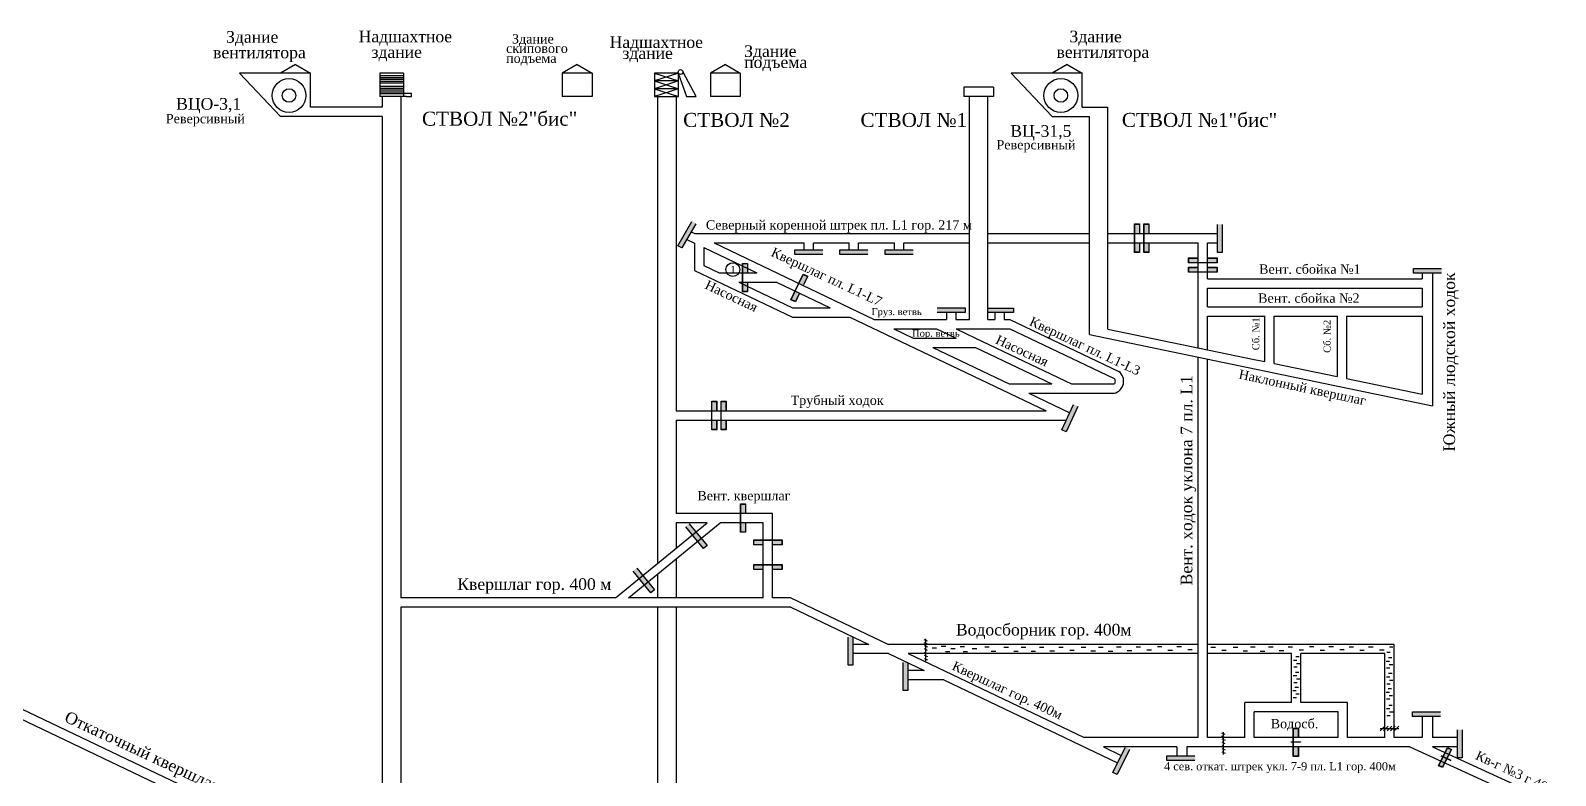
# Model space of a CAD drawing. Header units: millimetres. Extents: x -1215 to 290, y -473 to 324.
# Drawn here: x -703 to -49, y 5 to 324 of the extents above; entities that cross this region are included whole.
import ezdxf

# ---------------------------------------------------------------- set-up
doc = ezdxf.new("R2010")
doc.units = ezdxf.units.MM
doc.layers.add('Двери', color=7, linetype='Continuous')
doc.layers.add('Перемычки', color=7, linetype='Continuous')
doc.styles.get("Standard").update_dxf_attribs({"font": 'TIMES.TTF', "height": 10})

msp = doc.modelspace()

# ---------------------------------------------------------------- hatches: boundary and pattern name
h = msp.add_hatch(color=256)
h.paths.add_polyline_path([(-158.74, 19.08), (-161.66, 19.08), (-161.66, 18.91), (-158.74, 18.91)])
h.paths.add_polyline_path([(-161.76, 19.08), (-162.7, 19.08), (-162.7, 18.91), (-161.76, 18.91)])
h = msp.add_hatch(color=256)
h.paths.add_polyline_path([(-93.95, 15.79), (-95.63, 16.62), (-99.46, 8.84), (-97.77, 8.02)])
h.paths.add_polyline_path([(-94.12, 15.74), (-95.57, 16.45), (-99.29, 8.9), (-97.83, 8.18)], flags=16)
for points in [[(-98.41, 13.23), (-98.47, 13.09), (-96.36, 12.11), (-96.3, 12.24)], [(-94.23, 11.12), (-94.17, 11.25), (-96.21, 12.2), (-96.27, 12.07)]]:
    msp.add_hatch(color=256).paths.add_polyline_path(points)
at = {"layer": 'Двери'}
h = msp.add_hatch(color=256, dxfattribs=at)
h.paths.add_polyline_path([(-227.68, 237.09), (-227.68, 241.19), (-229.88, 241.19), (-229.88, 237.09), (-229.78, 237.09), (-229.78, 241.09), (-227.78, 241.09), (-227.78, 237.09)])
h.paths.add_polyline_path([(-229.78, 233.09), (-229.78, 237.09), (-229.88, 237.09), (-229.88, 233.09)])
h.paths.add_polyline_path([(-227.68, 228.99), (-227.68, 233.09), (-227.78, 233.09), (-227.78, 229.09), (-229.78, 229.09), (-229.78, 233.09), (-229.88, 233.09), (-229.88, 228.99)])
h = msp.add_hatch(color=3, dxfattribs=at)
h.paths.add_polyline_path([(-227.78, 241.09), (-229.78, 241.09), (-229.78, 237.09), (-227.78, 237.09)])
h.paths.add_polyline_path([(-229.78, 229.09), (-227.78, 229.09), (-227.78, 233.09), (-229.78, 233.09)])
h = msp.add_hatch(color=256, dxfattribs=at)
h.paths.add_polyline_path([(-223.68, 237.09), (-223.68, 241.19), (-225.88, 241.19), (-225.88, 237.09), (-225.78, 237.09), (-225.78, 241.09), (-223.78, 241.09), (-223.78, 237.09)])
h.paths.add_polyline_path([(-225.78, 233.09), (-225.78, 237.09), (-225.88, 237.09), (-225.88, 233.09)])
h.paths.add_polyline_path([(-223.68, 228.99), (-223.68, 233.09), (-223.78, 233.09), (-223.78, 229.09), (-225.78, 229.09), (-225.78, 233.09), (-225.88, 233.09), (-225.88, 228.99)])
h = msp.add_hatch(color=3, dxfattribs=at)
h.paths.add_polyline_path([(-223.78, 241.09), (-225.78, 241.09), (-225.78, 237.09), (-223.78, 237.09)])
h.paths.add_polyline_path([(-225.78, 229.09), (-223.78, 229.09), (-223.78, 233.09), (-225.78, 233.09)])
h = msp.add_hatch(color=256, dxfattribs=at)
h.paths.add_polyline_path([(-395.87, 220.18), (-395.87, 224.28), (-398.07, 224.28), (-398.07, 220.18), (-397.97, 220.18), (-397.97, 224.18), (-395.97, 224.18), (-395.97, 220.18)])
h.paths.add_polyline_path([(-397.97, 216.18), (-397.97, 220.18), (-398.07, 220.18), (-398.07, 216.18)])
h.paths.add_polyline_path([(-395.87, 212.08), (-395.87, 216.18), (-395.97, 216.18), (-395.97, 212.18), (-397.97, 212.18), (-397.97, 216.18), (-398.07, 216.18), (-398.07, 212.08)])
h = msp.add_hatch(color=3, dxfattribs=at)
h.paths.add_polyline_path([(-395.97, 224.18), (-397.97, 224.18), (-397.97, 220.18), (-395.97, 220.18)])
h.paths.add_polyline_path([(-397.97, 212.18), (-395.97, 212.18), (-395.97, 216.18), (-397.97, 216.18)])
h = msp.add_hatch(color=256, dxfattribs=at)
h.paths.add_polyline_path([(-202.56, 226.66), (-206.66, 226.66), (-206.66, 224.46), (-202.56, 224.46), (-202.56, 224.56), (-206.56, 224.56), (-206.56, 226.56), (-202.56, 226.56)])
h.paths.add_polyline_path([(-198.56, 224.56), (-202.56, 224.56), (-202.56, 224.46), (-198.56, 224.46)])
h.paths.add_polyline_path([(-194.46, 226.66), (-198.56, 226.66), (-198.56, 226.56), (-194.56, 226.56), (-194.56, 224.56), (-198.56, 224.56), (-198.56, 224.46), (-194.46, 224.46)])
h = msp.add_hatch(color=256, dxfattribs=at)
h.paths.add_polyline_path([(-202.56, 222.66), (-206.66, 222.66), (-206.66, 220.46), (-202.56, 220.46), (-202.56, 220.56), (-206.56, 220.56), (-206.56, 222.56), (-202.56, 222.56)])
h.paths.add_polyline_path([(-198.56, 220.56), (-202.56, 220.56), (-202.56, 220.46), (-198.56, 220.46)])
h.paths.add_polyline_path([(-194.46, 222.66), (-198.56, 222.66), (-198.56, 222.56), (-194.56, 222.56), (-194.56, 220.56), (-198.56, 220.56), (-198.56, 220.46), (-194.46, 220.46)])
h = msp.add_hatch(color=3, dxfattribs=at)
h.paths.add_polyline_path([(-206.56, 226.56), (-206.56, 224.56), (-202.56, 224.56), (-202.56, 226.56)])
h.paths.add_polyline_path([(-194.56, 224.56), (-194.56, 226.56), (-198.56, 226.56), (-198.56, 224.56)])
h = msp.add_hatch(color=3, dxfattribs=at)
h.paths.add_polyline_path([(-206.56, 222.56), (-206.56, 220.56), (-202.56, 220.56), (-202.56, 222.56)])
h.paths.add_polyline_path([(-194.56, 220.56), (-194.56, 222.56), (-198.56, 222.56), (-198.56, 220.56)])
h = msp.add_hatch(color=256, dxfattribs=at)
h.paths.add_polyline_path([(-371.84, 215.05), (-370.07, 218.75), (-372.06, 219.7), (-373.82, 216), (-373.73, 215.95), (-372.01, 219.57), (-370.21, 218.7), (-371.93, 215.09)])
h.paths.add_polyline_path([(-375.46, 212.34), (-373.73, 215.95), (-373.82, 216), (-375.55, 212.39)])
h.paths.add_polyline_path([(-375.33, 207.74), (-373.56, 211.44), (-373.65, 211.48), (-375.37, 207.87), (-377.18, 208.73), (-375.46, 212.34), (-375.55, 212.39), (-377.31, 208.69)])
h = msp.add_hatch(color=3, dxfattribs=at)
h.paths.add_polyline_path([(-370.21, 218.7), (-372.01, 219.57), (-373.73, 215.95), (-371.93, 215.09)])
h.paths.add_polyline_path([(-377.18, 208.73), (-375.37, 207.87), (-373.65, 211.48), (-375.46, 212.34)])
h = msp.add_hatch(color=256, dxfattribs=at)
h.paths.add_polyline_path([(-409.05, 161.08), (-409.05, 165.18), (-411.25, 165.18), (-411.25, 161.08), (-411.15, 161.08), (-411.15, 165.08), (-409.15, 165.08), (-409.15, 161.08)])
h.paths.add_polyline_path([(-411.15, 157.08), (-411.15, 161.08), (-411.25, 161.08), (-411.25, 157.08)])
h.paths.add_polyline_path([(-409.05, 152.98), (-409.05, 157.08), (-409.15, 157.08), (-409.15, 153.08), (-411.15, 153.08), (-411.15, 157.08), (-411.25, 157.08), (-411.25, 152.98)])
h = msp.add_hatch(color=256, dxfattribs=at)
h.paths.add_polyline_path([(-409.05, 161.03), (-409.05, 165.13), (-411.25, 165.13), (-411.25, 161.03), (-411.15, 161.03), (-411.15, 165.03), (-409.15, 165.03), (-409.15, 161.03)])
h.paths.add_polyline_path([(-411.15, 157.03), (-411.15, 161.03), (-411.25, 161.03), (-411.25, 157.03)])
h.paths.add_polyline_path([(-409.05, 152.93), (-409.05, 157.03), (-409.15, 157.03), (-409.15, 153.03), (-411.15, 153.03), (-411.15, 157.03), (-411.25, 157.03), (-411.25, 152.93)])
h = msp.add_hatch(color=3, dxfattribs=at)
h.paths.add_polyline_path([(-409.15, 165.08), (-411.15, 165.08), (-411.15, 161.08), (-409.15, 161.08)])
h.paths.add_polyline_path([(-411.15, 153.08), (-409.15, 153.08), (-409.15, 157.08), (-411.15, 157.08)])
h = msp.add_hatch(color=3, dxfattribs=at)
h.paths.add_polyline_path([(-409.15, 165.03), (-411.15, 165.03), (-411.15, 161.03), (-409.15, 161.03)])
h.paths.add_polyline_path([(-411.15, 153.03), (-409.15, 153.03), (-409.15, 157.03), (-411.15, 157.03)])
h = msp.add_hatch(color=256, dxfattribs=at)
h.paths.add_polyline_path([(-405.05, 161.08), (-405.05, 165.18), (-407.25, 165.18), (-407.25, 161.08), (-407.15, 161.08), (-407.15, 165.08), (-405.15, 165.08), (-405.15, 161.08)])
h.paths.add_polyline_path([(-407.15, 157.08), (-407.15, 161.08), (-407.25, 161.08), (-407.25, 157.08)])
h.paths.add_polyline_path([(-405.05, 152.98), (-405.05, 157.08), (-405.15, 157.08), (-405.15, 153.08), (-407.15, 153.08), (-407.15, 157.08), (-407.25, 157.08), (-407.25, 152.98)])
h = msp.add_hatch(color=256, dxfattribs=at)
h.paths.add_polyline_path([(-405.05, 161.03), (-405.05, 165.13), (-407.25, 165.13), (-407.25, 161.03), (-407.15, 161.03), (-407.15, 165.03), (-405.15, 165.03), (-405.15, 161.03)])
h.paths.add_polyline_path([(-407.15, 157.03), (-407.15, 161.03), (-407.25, 161.03), (-407.25, 157.03)])
h.paths.add_polyline_path([(-405.05, 152.93), (-405.05, 157.03), (-405.15, 157.03), (-405.15, 153.03), (-407.15, 153.03), (-407.15, 157.03), (-407.25, 157.03), (-407.25, 152.93)])
h = msp.add_hatch(color=3, dxfattribs=at)
h.paths.add_polyline_path([(-405.15, 165.08), (-407.15, 165.08), (-407.15, 161.08), (-405.15, 161.08)])
h.paths.add_polyline_path([(-407.15, 153.08), (-405.15, 153.08), (-405.15, 157.08), (-407.15, 157.08)])
h = msp.add_hatch(color=3, dxfattribs=at)
h.paths.add_polyline_path([(-405.15, 165.03), (-407.15, 165.03), (-407.15, 161.03), (-405.15, 161.03)])
h.paths.add_polyline_path([(-407.15, 153.03), (-405.15, 153.03), (-405.15, 157.03), (-407.15, 157.03)])
h = msp.add_hatch(color=256, dxfattribs=at)
h.paths.add_polyline_path([(-396.72, 117.06), (-396.72, 121.16), (-398.92, 121.16), (-398.92, 117.06), (-398.82, 117.06), (-398.82, 121.06), (-396.82, 121.06), (-396.82, 117.06)])
h.paths.add_polyline_path([(-398.82, 113.06), (-398.82, 117.06), (-398.92, 117.06), (-398.92, 113.06)])
h.paths.add_polyline_path([(-396.72, 108.96), (-396.72, 113.06), (-396.82, 113.06), (-396.82, 109.06), (-398.82, 109.06), (-398.82, 113.06), (-398.92, 113.06), (-398.92, 108.96)])
h = msp.add_hatch(color=3, dxfattribs=at)
h.paths.add_polyline_path([(-396.82, 121.06), (-398.82, 121.06), (-398.82, 117.06), (-396.82, 117.06)])
h.paths.add_polyline_path([(-398.82, 109.06), (-396.82, 109.06), (-396.82, 113.06), (-398.82, 113.06)])
h = msp.add_hatch(color=256, dxfattribs=at)
h.paths.add_polyline_path([(-385.13, 103.52), (-381.03, 103.52), (-381.03, 105.72), (-385.13, 105.72), (-385.13, 105.62), (-381.13, 105.62), (-381.13, 103.62), (-385.13, 103.62)])
h.paths.add_polyline_path([(-389.13, 105.62), (-385.13, 105.62), (-385.13, 105.72), (-389.13, 105.72)])
h.paths.add_polyline_path([(-393.23, 103.52), (-389.13, 103.52), (-389.13, 103.62), (-393.13, 103.62), (-393.13, 105.62), (-389.13, 105.62), (-389.13, 105.72), (-393.23, 105.72)])
h = msp.add_hatch(color=3, dxfattribs=at)
h.paths.add_polyline_path([(-381.13, 103.62), (-381.13, 105.62), (-385.13, 105.62), (-385.13, 103.62)])
h.paths.add_polyline_path([(-393.13, 105.62), (-393.13, 103.62), (-389.13, 103.62), (-389.13, 105.62)])
h = msp.add_hatch(color=256, dxfattribs=at)
h.paths.add_polyline_path([(-385.13, 92.92), (-381.03, 92.92), (-381.03, 95.12), (-385.13, 95.12), (-385.13, 95.02), (-381.13, 95.02), (-381.13, 93.02), (-385.13, 93.02)])
h.paths.add_polyline_path([(-389.13, 95.02), (-385.13, 95.02), (-385.13, 95.12), (-389.13, 95.12)])
h.paths.add_polyline_path([(-393.23, 92.92), (-389.13, 92.92), (-389.13, 93.02), (-393.13, 93.02), (-393.13, 95.02), (-389.13, 95.02), (-389.13, 95.12), (-393.23, 95.12)])
h = msp.add_hatch(color=3, dxfattribs=at)
h.paths.add_polyline_path([(-381.13, 93.02), (-381.13, 95.02), (-385.13, 95.02), (-385.13, 93.02)])
h.paths.add_polyline_path([(-393.13, 95.02), (-393.13, 93.02), (-389.13, 93.02), (-389.13, 95.02)])
h = msp.add_hatch(color=256, dxfattribs=at)
h.paths.add_polyline_path([(-159.56, 20.86), (-159.56, 24.96), (-161.76, 24.96), (-161.76, 20.86), (-161.66, 20.86), (-161.66, 24.86), (-159.66, 24.86), (-159.66, 20.86)])
h.paths.add_polyline_path([(-161.66, 16.86), (-161.66, 20.86), (-161.76, 20.86), (-161.76, 16.86)])
h.paths.add_polyline_path([(-159.56, 12.76), (-159.56, 16.86), (-159.66, 16.86), (-159.66, 12.86), (-161.66, 12.86), (-161.66, 16.86), (-161.76, 16.86), (-161.76, 12.76)])
h = msp.add_hatch(color=3, dxfattribs=at)
h.paths.add_polyline_path([(-159.66, 24.86), (-161.66, 24.86), (-161.66, 20.86), (-159.66, 20.86)])
h.paths.add_polyline_path([(-161.66, 12.86), (-159.66, 12.86), (-159.66, 16.86), (-161.66, 16.86)])
at = {"layer": 'Перемычки'}
h = msp.add_hatch(color=256, dxfattribs=at)
h.paths.add_polyline_path([(-424.01, 230.74), (-421.98, 234.3), (-422.06, 234.35), (-424.05, 230.88), (-425.79, 231.87), (-423.8, 235.35), (-423.88, 235.39), (-425.92, 231.84)])
h.paths.add_polyline_path([(-422.06, 234.35), (-421.98, 234.3), (-417.95, 241.33), (-419.86, 242.42), (-423.88, 235.39), (-423.8, 235.35), (-419.82, 242.29), (-418.08, 241.29)])
h = msp.add_hatch(color=3, dxfattribs=at)
h.paths.add_polyline_path([(-425.79, 231.87), (-424.05, 230.88), (-422.06, 234.35), (-423.8, 235.35)])
h.paths.add_polyline_path([(-420.07, 237.82), (-421.81, 238.82), (-423.8, 235.35), (-422.06, 234.35)])
h.paths.add_polyline_path([(-420.07, 237.82), (-418.08, 241.29), (-419.82, 242.29), (-421.81, 238.82)])
h = msp.add_hatch(color=256, dxfattribs=at)
h.paths.add_polyline_path([(-192.21, 228.87), (-192.21, 232.97), (-192.31, 232.97), (-192.31, 228.97), (-194.31, 228.97), (-194.31, 232.97), (-194.41, 232.97), (-194.41, 228.87)])
h.paths.add_polyline_path([(-192.31, 232.97), (-192.21, 232.97), (-192.21, 241.07), (-194.41, 241.07), (-194.41, 232.97), (-194.31, 232.97), (-194.31, 240.97), (-192.31, 240.97)])
h = msp.add_hatch(color=3, dxfattribs=at)
h.paths.add_polyline_path([(-194.31, 228.97), (-192.31, 228.97), (-192.31, 232.97), (-194.31, 232.97)])
h.paths.add_polyline_path([(-192.31, 236.97), (-194.31, 236.97), (-194.31, 232.97), (-192.31, 232.97)])
h.paths.add_polyline_path([(-192.31, 236.97), (-192.31, 240.97), (-194.31, 240.97), (-194.31, 236.97)])
h = msp.add_hatch(color=256, dxfattribs=at)
h.paths.add_polyline_path([(-375.74, 227.96), (-371.64, 227.96), (-371.64, 228.06), (-375.64, 228.06), (-375.64, 230.06), (-371.64, 230.06), (-371.64, 230.16), (-375.74, 230.16)])
h.paths.add_polyline_path([(-371.64, 228.06), (-371.64, 227.96), (-363.54, 227.96), (-363.54, 230.16), (-371.64, 230.16), (-371.64, 230.06), (-363.64, 230.06), (-363.64, 228.06)])
h = msp.add_hatch(color=3, dxfattribs=at)
h.paths.add_polyline_path([(-375.64, 230.06), (-375.64, 228.06), (-371.64, 228.06), (-371.64, 230.06)])
h.paths.add_polyline_path([(-367.64, 228.06), (-367.64, 230.06), (-371.64, 230.06), (-371.64, 228.06)])
h.paths.add_polyline_path([(-367.64, 228.06), (-363.64, 228.06), (-363.64, 230.06), (-367.64, 230.06)])
h = msp.add_hatch(color=256, dxfattribs=at)
h.paths.add_polyline_path([(-356.33, 227.96), (-352.23, 227.96), (-352.23, 228.06), (-356.23, 228.06), (-356.23, 230.06), (-352.23, 230.06), (-352.23, 230.16), (-356.33, 230.16)])
h.paths.add_polyline_path([(-352.23, 228.06), (-352.23, 227.96), (-344.13, 227.96), (-344.13, 230.16), (-352.23, 230.16), (-352.23, 230.06), (-344.23, 230.06), (-344.23, 228.06)])
h = msp.add_hatch(color=3, dxfattribs=at)
h.paths.add_polyline_path([(-356.23, 230.06), (-356.23, 228.06), (-352.23, 228.06), (-352.23, 230.06)])
h.paths.add_polyline_path([(-348.23, 228.06), (-348.23, 230.06), (-352.23, 230.06), (-352.23, 228.06)])
h.paths.add_polyline_path([(-348.23, 228.06), (-344.23, 228.06), (-344.23, 230.06), (-348.23, 230.06)])
h = msp.add_hatch(color=256, dxfattribs=at)
h.paths.add_polyline_path([(-336.92, 227.96), (-332.82, 227.96), (-332.82, 228.06), (-336.82, 228.06), (-336.82, 230.06), (-332.82, 230.06), (-332.82, 230.16), (-336.92, 230.16)])
h.paths.add_polyline_path([(-332.82, 228.06), (-332.82, 227.96), (-324.72, 227.96), (-324.72, 230.16), (-332.82, 230.16), (-332.82, 230.06), (-324.82, 230.06), (-324.82, 228.06)])
h = msp.add_hatch(color=3, dxfattribs=at)
h.paths.add_polyline_path([(-336.82, 230.06), (-336.82, 228.06), (-332.82, 228.06), (-332.82, 230.06)])
h.paths.add_polyline_path([(-328.82, 228.06), (-328.82, 230.06), (-332.82, 230.06), (-332.82, 228.06)])
h.paths.add_polyline_path([(-328.82, 228.06), (-324.82, 228.06), (-324.82, 230.06), (-328.82, 230.06)])
h = msp.add_hatch(color=256, dxfattribs=at)
h.paths.add_polyline_path([(-110.34, 219.98), (-106.24, 219.98), (-106.24, 220.08), (-110.24, 220.08), (-110.23, 222.08), (-106.23, 222.08), (-106.23, 222.18), (-110.33, 222.18)])
h.paths.add_polyline_path([(-106.24, 220.08), (-106.24, 219.98), (-98.14, 219.97), (-98.13, 222.17), (-106.23, 222.18), (-106.23, 222.08), (-98.23, 222.07), (-98.24, 220.07)])
h = msp.add_hatch(color=3, dxfattribs=at)
h.paths.add_polyline_path([(-110.23, 222.08), (-110.24, 220.08), (-106.24, 220.08), (-106.23, 222.08)])
h.paths.add_polyline_path([(-102.24, 220.07), (-102.23, 222.07), (-106.23, 222.08), (-106.24, 220.08)])
h.paths.add_polyline_path([(-102.24, 220.07), (-98.24, 220.07), (-98.23, 222.07), (-102.23, 222.07)])
h = msp.add_hatch(color=256, dxfattribs=at)
h.paths.add_polyline_path([(-302.39, 205.26), (-306.49, 205.26), (-306.49, 205.16), (-302.49, 205.16), (-302.49, 203.16), (-306.49, 203.16), (-306.49, 203.06), (-302.39, 203.06)])
h.paths.add_polyline_path([(-306.49, 205.16), (-306.49, 205.26), (-314.59, 205.26), (-314.59, 203.06), (-306.49, 203.06), (-306.49, 203.16), (-314.49, 203.16), (-314.49, 205.16)])
h = msp.add_hatch(color=3, dxfattribs=at)
h.paths.add_polyline_path([(-302.49, 203.16), (-302.49, 205.16), (-306.49, 205.16), (-306.49, 203.16)])
h.paths.add_polyline_path([(-310.49, 205.16), (-310.49, 203.16), (-306.49, 203.16), (-306.49, 205.16)])
h.paths.add_polyline_path([(-310.49, 205.16), (-314.49, 205.16), (-314.49, 203.16), (-310.49, 203.16)])
h = msp.add_hatch(color=256, dxfattribs=at)
h.paths.add_polyline_path([(-281.65, 205.15), (-285.31, 205.15), (-285.31, 205.06), (-281.74, 205.06), (-281.74, 203.28), (-285.31, 203.28), (-285.31, 203.19), (-281.65, 203.19)])
h.paths.add_polyline_path([(-285.31, 205.06), (-285.31, 205.15), (-292.52, 205.15), (-292.52, 203.19), (-285.31, 203.19), (-285.31, 203.28), (-292.43, 203.28), (-292.43, 205.06)])
h = msp.add_hatch(color=3, dxfattribs=at)
h.paths.add_polyline_path([(-281.76, 203.28), (-281.76, 205.06), (-285.32, 205.06), (-285.32, 203.28)])
h.paths.add_polyline_path([(-288.88, 205.06), (-288.88, 203.28), (-285.32, 203.28), (-285.32, 205.06)])
h.paths.add_polyline_path([(-288.88, 205.06), (-292.45, 205.06), (-292.45, 203.28), (-288.88, 203.28)])
h = msp.add_hatch(color=256, dxfattribs=at)
h.paths.add_polyline_path([(-259.14, 151.88), (-257.44, 155.61), (-257.53, 155.65), (-259.19, 152.01), (-261.01, 152.84), (-259.35, 156.48), (-259.44, 156.52), (-261.14, 152.79)])
h.paths.add_polyline_path([(-257.53, 155.65), (-257.44, 155.61), (-254.07, 162.98), (-256.08, 163.89), (-259.44, 156.52), (-259.35, 156.48), (-256.03, 163.76), (-254.21, 162.93)])
h = msp.add_hatch(color=3, dxfattribs=at)
h.paths.add_polyline_path([(-261.01, 152.84), (-259.19, 152.01), (-257.53, 155.65), (-259.35, 156.48)])
h.paths.add_polyline_path([(-255.87, 159.29), (-257.69, 160.12), (-259.35, 156.48), (-257.53, 155.65)])
h.paths.add_polyline_path([(-255.87, 159.29), (-254.21, 162.93), (-256.03, 163.76), (-257.69, 160.12)])
h = msp.add_hatch(color=256, dxfattribs=at)
h.paths.add_polyline_path([(-413.12, 103.26), (-415.72, 106.43), (-415.8, 106.36), (-413.27, 103.27), (-414.81, 102), (-417.35, 105.1), (-417.42, 105.03), (-414.83, 101.86)])
h.paths.add_polyline_path([(-415.8, 106.36), (-415.72, 106.43), (-420.86, 112.69), (-422.56, 111.3), (-417.42, 105.03), (-417.35, 105.1), (-422.42, 111.29), (-420.87, 112.55)])
h = msp.add_hatch(color=3, dxfattribs=at)
h.paths.add_polyline_path([(-414.81, 102), (-413.27, 103.27), (-415.8, 106.36), (-417.35, 105.1)])
h.paths.add_polyline_path([(-418.34, 109.46), (-419.88, 108.19), (-417.35, 105.1), (-415.8, 106.36)])
h.paths.add_polyline_path([(-418.34, 109.46), (-420.87, 112.55), (-422.42, 111.29), (-419.88, 108.19)])
h = msp.add_hatch(color=256, dxfattribs=at)
h.paths.add_polyline_path([(-435.7, 84.26), (-438.29, 87.43), (-438.37, 87.37), (-435.84, 84.28), (-437.38, 83.01), (-439.92, 86.1), (-440, 86.04), (-437.4, 82.87)])
h.paths.add_polyline_path([(-438.37, 87.37), (-438.29, 87.43), (-443.43, 93.7), (-445.13, 92.31), (-440, 86.04), (-439.92, 86.1), (-444.99, 92.29), (-443.44, 93.56)])
h = msp.add_hatch(color=3, dxfattribs=at)
h.paths.add_polyline_path([(-437.38, 83.01), (-435.84, 84.28), (-438.37, 87.37), (-439.92, 86.1)])
h.paths.add_polyline_path([(-440.91, 90.46), (-442.45, 89.2), (-439.92, 86.1), (-438.37, 87.37)])
h.paths.add_polyline_path([(-440.91, 90.46), (-443.44, 93.56), (-444.99, 92.29), (-442.45, 89.2)])
h = msp.add_hatch(color=256, dxfattribs=at)
h.paths.add_polyline_path([(-350.64, 51.91), (-350.64, 56.01), (-350.74, 56.01), (-350.74, 52.01), (-352.74, 52.01), (-352.74, 56.01), (-352.84, 56.01), (-352.84, 51.91)])
h.paths.add_polyline_path([(-350.74, 56.01), (-350.64, 56.01), (-350.64, 64.11), (-352.84, 64.11), (-352.84, 56.01), (-352.74, 56.01), (-352.74, 64.01), (-350.74, 64.01)])
h = msp.add_hatch(color=3, dxfattribs=at)
h.paths.add_polyline_path([(-352.74, 52.01), (-350.74, 52.01), (-350.74, 56.01), (-352.74, 56.01)])
h.paths.add_polyline_path([(-350.74, 60.01), (-352.74, 60.01), (-352.74, 56.01), (-350.74, 56.01)])
h.paths.add_polyline_path([(-350.74, 60.01), (-350.74, 64.01), (-352.74, 64.01), (-352.74, 60.01)])
h = msp.add_hatch(color=256, dxfattribs=at)
h.paths.add_polyline_path([(-326.96, 41.03), (-326.96, 45.13), (-327.06, 45.13), (-327.06, 41.13), (-329.06, 41.13), (-329.06, 45.13), (-329.16, 45.13), (-329.16, 41.03)])
h.paths.add_polyline_path([(-327.06, 45.13), (-326.96, 45.13), (-326.96, 53.23), (-329.16, 53.23), (-329.16, 45.13), (-329.06, 45.13), (-329.06, 53.13), (-327.06, 53.13)])
h = msp.add_hatch(color=3, dxfattribs=at)
h.paths.add_polyline_path([(-329.06, 41.13), (-327.06, 41.13), (-327.06, 45.13), (-329.06, 45.13)])
h.paths.add_polyline_path([(-327.06, 49.13), (-329.06, 49.13), (-329.06, 45.13), (-327.06, 45.13)])
h.paths.add_polyline_path([(-327.06, 49.13), (-327.06, 53.13), (-329.06, 53.13), (-329.06, 49.13)])
h = msp.add_hatch(color=256, dxfattribs=at)
h.paths.add_polyline_path([(-110.77, 29.78), (-106.67, 29.78), (-106.67, 29.88), (-110.67, 29.88), (-110.67, 31.88), (-106.67, 31.88), (-106.67, 31.98), (-110.77, 31.98)])
h.paths.add_polyline_path([(-106.67, 29.88), (-106.67, 29.78), (-98.57, 29.77), (-98.57, 31.97), (-106.67, 31.98), (-106.67, 31.88), (-98.67, 31.87), (-98.67, 29.87)])
h = msp.add_hatch(color=3, dxfattribs=at)
h.paths.add_polyline_path([(-110.67, 31.88), (-110.67, 29.88), (-106.67, 29.88), (-106.67, 31.88)])
h.paths.add_polyline_path([(-102.67, 29.87), (-102.67, 31.87), (-106.67, 31.88), (-106.67, 29.88)])
h.paths.add_polyline_path([(-102.67, 29.87), (-98.67, 29.87), (-98.67, 31.87), (-102.67, 31.87)])
h = msp.add_hatch(color=256, dxfattribs=at)
h.paths.add_polyline_path([(-89.26, 12.14), (-89.26, 16.24), (-89.36, 16.24), (-89.36, 12.24), (-91.36, 12.24), (-91.36, 16.24), (-91.46, 16.24), (-91.46, 12.14)])
h.paths.add_polyline_path([(-89.36, 16.24), (-89.26, 16.24), (-89.26, 24.34), (-91.46, 24.34), (-91.46, 16.24), (-91.36, 16.24), (-91.36, 24.24), (-89.36, 24.24)])
h = msp.add_hatch(color=3, dxfattribs=at)
h.paths.add_polyline_path([(-91.36, 12.24), (-89.36, 12.24), (-89.36, 16.24), (-91.36, 16.24)])
h.paths.add_polyline_path([(-89.36, 20.24), (-91.36, 20.24), (-91.36, 16.24), (-89.36, 16.24)])
h.paths.add_polyline_path([(-89.36, 20.24), (-89.36, 24.24), (-91.36, 24.24), (-91.36, 20.24)])
h = msp.add_hatch(color=256, dxfattribs=at)
h.paths.add_polyline_path([(-237.33, 4.91), (-235.53, 8.59), (-235.62, 8.63), (-237.38, 5.04), (-239.17, 5.92), (-237.41, 9.51), (-237.5, 9.56), (-239.31, 5.87)])
h.paths.add_polyline_path([(-235.62, 8.63), (-235.53, 8.59), (-231.96, 15.86), (-233.94, 16.83), (-237.5, 9.56), (-237.41, 9.51), (-233.89, 16.69), (-232.09, 15.81)])
h = msp.add_hatch(color=3, dxfattribs=at)
h.paths.add_polyline_path([(-239.17, 5.92), (-237.38, 5.04), (-235.62, 8.63), (-237.41, 9.51)])
h.paths.add_polyline_path([(-233.86, 12.22), (-235.65, 13.1), (-237.41, 9.51), (-235.62, 8.63)])
h.paths.add_polyline_path([(-233.86, 12.22), (-232.09, 15.81), (-233.89, 16.69), (-235.65, 13.1)])
h = msp.add_hatch(color=256, dxfattribs=at)
h.paths.add_polyline_path([(-216.06, 10.95), (-211.96, 10.94), (-211.96, 11.04), (-215.96, 11.05), (-215.96, 13.05), (-211.96, 13.04), (-211.96, 13.14), (-216.06, 13.15)])
h.paths.add_polyline_path([(-211.96, 11.04), (-211.96, 10.94), (-203.86, 10.93), (-203.86, 13.13), (-211.96, 13.14), (-211.96, 13.04), (-203.96, 13.03), (-203.96, 11.03)])
msp.add_hatch(color=3, dxfattribs=at).paths.add_polyline_path([(-99.29, 8.9), (-97.83, 8.18), (-94.12, 15.74), (-95.57, 16.45)])
h = msp.add_hatch(color=3, dxfattribs=at)
h.paths.add_polyline_path([(-215.96, 13.05), (-215.96, 11.05), (-211.96, 11.04), (-211.96, 13.04)])
h.paths.add_polyline_path([(-207.96, 11.04), (-207.96, 13.04), (-211.96, 13.04), (-211.96, 11.04)])
h.paths.add_polyline_path([(-207.96, 11.04), (-203.96, 11.03), (-203.96, 13.03), (-207.96, 13.04)])

# ---------------------------------------------------------------- linework, layer by layer
for p, q in [((-589.77, 309.59), (-596.27, 305.82)), ((-589.77, 309.59), (-583.42, 305.82)), ((-468.91, 309.59), (-475.41, 305.82)), ((-468.91, 309.59), (-462.56, 305.82)), ((-405.33, 309.59), (-411.83, 305.82)), ((-405.33, 309.59), (-398.98, 305.82)), ((-258.72, 309.59), (-265.22, 305.82)), ((-258.72, 309.59), (-252.37, 305.82)), ((-583.42, 305.82), (-613.81, 305.82)), ((-613.81, 305.82), (-596.27, 287.32)), ((-583.42, 305.82), (-596.27, 305.82)), ((-583.42, 291.32), (-583.42, 305.82)), ((-543.46, 304.67), (-553.71, 304.67)), ((-543.46, 303.84), (-553.71, 303.84)), ((-543.46, 303.1), (-553.71, 303.1)), ((-543.46, 302.26), (-553.71, 302.26)), ((-543.46, 301.52), (-553.71, 301.52)), ((-543.41, 305.82), (-553.67, 305.82)), ((-553.67, 305.82), (-553.67, 295.82)), ((-543.41, 305.82), (-543.41, 295.82)), ((-462.56, 305.82), (-475.41, 305.82)), ((-475.41, 305.82), (-475.41, 295.82)), ((-462.56, 305.82), (-462.56, 295.82)), ((-425.6, 305.82), (-435.86, 305.82)), ((-435.86, 305.82), (-435.86, 295.82)), ((-435.77, 305.84), (-425.52, 302.52)), ((-425.52, 305.84), (-435.77, 302.52)), ((-425.52, 302.52), (-435.77, 302.52)), ((-425.52, 302.52), (-435.77, 299.18)), ((-435.77, 302.52), (-425.52, 299.18)), ((-425.6, 305.82), (-425.6, 295.82)), ((-425.6, 305.82), (-422.04, 295.81)), ((-417.87, 295.81), (-423.56, 306.31)), ((-411.83, 305.82), (-411.83, 295.82)), ((-398.98, 305.82), (-411.83, 305.82)), ((-398.98, 305.82), (-398.98, 295.82)), ((-252.37, 305.82), (-282.76, 305.82)), ((-282.76, 305.82), (-265.22, 287.32)), ((-252.37, 305.82), (-265.22, 305.82)), ((-252.37, 291.32), (-252.37, 305.82)), ((-543.46, 300.14), (-553.71, 300.14)), ((-543.46, 299.31), (-553.71, 299.31)), ((-543.46, 298.57), (-553.71, 298.57)), ((-543.46, 297.73), (-553.71, 297.73)), ((-543.46, 296.99), (-553.71, 296.99)), ((-542.21, 295.82), (-553.67, 295.82)), ((-553.67, 295.82), (-553.67, 295.82)), ((-552.56, 295.82), (-552.56, 291.32)), ((-544.56, 295.82), (-544.56, 80.89)), ((-540.05, 297.08), (-543.41, 297.08)), ((-542.21, 295.82), (-540.05, 295.82)), ((-540.05, 295.82), (-540.05, 297.08)), ((-462.56, 295.82), (-475.41, 295.82)), ((-475.41, 295.82), (-475.41, 295.82)), ((-435.86, 295.82), (-435.86, 295.82)), ((-435.86, 295.82), (-425.6, 295.82)), ((-425.52, 299.18), (-435.77, 299.18)), ((-435.77, 299.18), (-425.52, 295.84)), ((-425.52, 299.18), (-435.77, 295.84)), ((-434.56, 295.82), (-434.56, 95.59)), ((-426.56, 295.82), (-426.56, 161.03)), ((-422.04, 295.81), (-417.87, 295.81)), ((-398.98, 295.82), (-411.83, 295.82)), ((-411.83, 295.82), (-411.83, 295.82)), ((-290.33, 299.82), (-303.08, 299.82)), ((-303.08, 299.82), (-303.08, 295.82)), ((-290.5, 295.82), (-303.08, 295.82)), ((-290.33, 295.82), (-303.08, 295.82)), ((-300.74, 200.18), (-300.74, 295.82)), ((-292.74, 200.18), (-292.74, 295.82)), ((-290.33, 299.82), (-290.33, 295.82)), ((-552.56, 291.32), (-583.42, 291.32)), ((-556.56, 291.32), (-583.42, 291.32)), ((-252.37, 291.32), (-241.26, 291.32)), ((-241.26, 196.07), (-241.26, 291.32)), ((-552.56, 287.32), (-596.27, 287.32)), ((-552.56, 287.32), (-596.27, 287.32)), ((-552.56, 287.32), (-552.56, -9.34)), ((-265.22, 287.32), (-249.26, 287.32)), ((-249.26, 193.73), (-249.26, 287.32)), ((-420.06, 237.84), (-418.51, 237.09)), ((-418.51, 237.09), (-300.74, 237.09)), ((-292.74, 237.09), (-249.26, 237.09)), ((-241.26, 237.09), (-194.31, 237.09)), ((-421.94, 234.56), (-418.63, 232.97)), ((-418.63, 232.97), (-418.63, 221.23)), ((-414.63, 231.06), (-414.63, 223.32)), ((-414.63, 231.06), (-391.88, 220.18)), ((-410.17, 233.09), (-371.64, 233.09)), ((-410.17, 233.09), (-341.55, 200.18)), ((-371.64, 230.06), (-371.64, 233.09)), ((-367.64, 230.06), (-367.64, 233.09)), ((-367.64, 233.09), (-352.23, 233.09)), ((-352.23, 230.06), (-352.23, 233.09)), ((-348.23, 230.06), (-348.23, 233.09)), ((-348.23, 233.09), (-332.82, 233.09)), ((-332.82, 230.06), (-332.82, 233.09)), ((-328.82, 230.06), (-328.82, 233.09)), ((-328.82, 233.09), (-300.74, 233.09)), ((-292.74, 233.09), (-249.26, 233.09)), ((-241.26, 233.09), (-202.56, 233.09)), ((-202.56, 188.08), (-202.56, 233.09)), ((-198.56, 217.71), (-198.56, 233.09)), ((-198.56, 233.09), (-194.31, 233.09)), ((-414.63, 223.32), (-408.03, 220.18)), ((-418.63, 221.23), (-376.58, 201.18)), ((-408.03, 220.18), (-391.88, 220.18)), ((-399.65, 216.18), (-383.49, 216.18)), ((-399.65, 216.18), (-376.58, 205.18)), ((-383.49, 216.18), (-360.43, 205.18)), ((-198.56, 217.71), (-138.56, 217.71)), ((-138.56, 217.71), (-106.5, 217.71)), ((-106.5, 220.08), (-106.5, 217.71)), ((-102.13, 219.98), (-102.13, 163.17)), ((-198.56, 213.71), (-106.5, 213.71)), ((-198.56, 205.71), (-198.56, 213.71)), ((-106.5, 213.71), (-106.5, 205.71)), ((-376.58, 205.18), (-360.43, 205.18)), ((-310.49, 203.16), (-310.49, 200.18)), ((-306.49, 203.16), (-306.49, 200.18)), ((-289.83, 203.16), (-289.83, 200.18)), ((-285.83, 203.16), (-285.83, 200.18)), ((-198.56, 205.71), (-198.56, 208.18)), ((-198.56, 205.71), (-106.5, 205.71)), ((-106.5, 208.18), (-106.5, 205.71)), ((-376.58, 201.18), (-352.04, 201.18)), ((-352.04, 201.18), (-267.85, 161.03)), ((-341.55, 200.18), (-310.49, 200.18)), ((-306.49, 200.18), (-300.74, 200.18)), ((-292.74, 200.18), (-289.83, 200.18)), ((-285.83, 200.18), (-283.32, 200.18)), ((-283.32, 200.18), (-236.64, 177.92)), ((-198.56, 201.71), (-174, 201.71)), ((-198.56, 187.25), (-198.56, 201.71)), ((-174, 182.18), (-174, 201.72)), ((-170, 181.36), (-170, 201.71)), ((-170, 201.71), (-158.56, 201.71)), ((-158.56, 201.71), (-143.01, 201.71)), ((-143.01, 201.71), (-143.01, 175.78)), ((-139.01, 201.71), (-139.01, 174.95)), ((-139.01, 201.71), (-106.5, 201.71)), ((-106.5, 201.71), (-106.5, 168.24)), ((-333.17, 196.18), (-314.8, 196.18)), ((-333.17, 196.18), (-324.78, 192.18)), ((-324.78, 192.18), (-306.41, 192.18)), ((-314.8, 196.18), (-306.41, 192.18)), ((-306.41, 196.18), (-298.03, 192.18)), ((-306.41, 196.18), (-283.32, 196.18)), ((-298.03, 192.18), (-256.89, 172.56)), ((-283.32, 196.18), (-274.93, 192.18)), ((-274.93, 192.18), (-238.6, 174.85)), ((-249.26, 193.73), (-102.13, 163.17)), ((-241.26, 196.07), (-178.56, 183.12)), ((-202.56, 194.8), (-202.56, 196.18)), ((-198.56, 193.97), (-198.56, 196.18)), ((-316.39, 188.18), (-298.03, 188.18)), ((-316.39, 188.18), (-283.65, 172.56)), ((-298.03, 188.18), (-265.28, 172.56)), ((-202.56, 20.89), (-202.56, 184.03)), ((-198.56, 20.89), (-198.56, 183.2)), ((-178.56, 183.12), (-174, 182.18)), ((-170, 181.36), (-143.01, 175.78)), ((-283.65, 172.56), (-265.28, 172.56)), ((-256.89, 172.56), (-238.6, 172.56)), ((-139.01, 174.95), (-106.5, 168.24)), ((-275.26, 168.56), (-238.56, 168.56)), ((-275.26, 168.56), (-257.67, 160.17)), ((-426.56, 161.03), (-267.85, 161.03)), ((-426.56, 157.03), (-259.46, 157.03)), ((-426.56, 157.03), (-426.56, 117.06)), ((-426.56, 157.03), (-426.56, 155.18)), ((-259.46, 157.03), (-259.16, 156.89)), ((-452.5, 80.89), (-413.24, 113.06)), ((-446.96, 80.89), (-407.69, 113.06)), ((-385.13, 117.06), (-426.56, 117.06)), ((-426.56, 113.06), (-426.56, 102.14)), ((-413.24, 113.06), (-426.56, 113.06)), ((-389.13, 113.06), (-407.69, 113.06)), ((-389.13, 80.89), (-389.13, 113.06)), ((-385.13, 80.89), (-385.13, 117.06)), ((-426.56, 97.6), (-426.56, 80.89)), ((-426.56, 97.6), (-426.56, 94.96)), ((-434.56, 91.04), (-434.56, 80.89)), ((-434.56, 91.04), (-434.56, 90.62)), ((-452.5, 80.89), (-544.56, 80.89)), ((-389.13, 80.89), (-446.96, 80.89)), ((-377.34, 80.89), (-385.13, 80.89)), ((-377.34, 80.89), (-335.41, 60.89)), ((-377.34, 76.89), (-544.56, 76.89)), ((-544.56, 76.89), (-544.56, -7.94)), ((-434.56, 76.89), (-434.56, -140.72)), ((-426.56, 76.89), (-426.56, -132.09)), ((-377.34, 76.89), (-343.79, 60.89)), ((-343.79, 60.89), (-350.67, 60.89)), ((-202.56, 60.89), (-335.41, 60.89)), ((-320.26, 62.96), (-318.86, 62.35)), ((-320.19, 61.69), (-318.79, 61.08)), ((-320.16, 59.07), (-318.77, 58.46)), ((-320.14, 60.41), (-318.75, 59.8)), ((-319.49, 63.31), (-319.49, 53.67)), ((-316.7, 59.35), (-314.77, 59.35)), ((-312.82, 60.1), (-310.89, 60.1)), ((-308.7, 59.14), (-306.77, 59.14)), ((-304.68, 59.91), (-302.75, 59.91)), ((-299.48, 59.14), (-297.56, 59.14)), ((-294.12, 59.81), (-292.19, 59.81)), ((-285.88, 59.61), (-283.95, 59.61)), ((-278.44, 59.66), (-276.52, 59.66)), ((-270.7, 59.7), (-268.77, 59.7)), ((-262.34, 59.7), (-260.42, 59.7)), ((-252.75, 59.69), (-250.82, 59.69)), ((-245.31, 59.74), (-243.38, 59.74)), ((-237.56, 59.78), (-235.64, 59.78)), ((-229.21, 59.78), (-227.28, 59.78)), ((-220.08, 59.94), (-218.15, 59.94)), ((-211.72, 59.94), (-209.8, 59.94)), ((-118.56, 60.89), (-198.56, 60.89)), ((-197.11, 59.72), (-195.19, 59.72)), ((-187.52, 59.7), (-185.59, 59.7)), ((-180.08, 59.75), (-178.16, 59.75)), ((-172.34, 59.8), (-170.41, 59.8)), ((-163.98, 59.8), (-162.06, 59.8)), ((-154.85, 59.96), (-152.92, 59.96)), ((-146.5, 59.96), (-144.57, 59.96)), ((-137.81, 59.89), (-135.89, 59.89)), ((-129.46, 59.89), (-127.53, 59.89)), ((-120.56, 59.89), (-119.1, 59.89)), ((-118.56, 20.89), (-118.56, 60.89)), ((-335.41, 56.89), (-350.74, 56.89)), ((-335.41, 56.89), (-320.12, 49.6)), ((-202.56, 56.89), (-327.02, 56.89)), ((-327.02, 56.89), (-251.54, 20.89)), ((-320.11, 56.26), (-318.71, 55.65)), ((-320.11, 54.86), (-318.71, 54.25)), ((-320.09, 57.6), (-318.7, 56.99)), ((-311, 57.8), (-309.07, 57.8)), ((-303.43, 57.8), (-301.51, 57.8)), ((-291.34, 57.99), (-289.41, 57.99)), ((-281.7, 57.98), (-279.77, 57.98)), ((-274.28, 57.92), (-272.35, 57.92)), ((-266.16, 58.15), (-264.23, 58.15)), ((-257.66, 58.39), (-255.74, 58.39)), ((-248.57, 58.06), (-246.64, 58.06)), ((-241.14, 57.99), (-239.22, 57.99)), ((-233.03, 58.23), (-231.1, 58.23)), ((-224.53, 58.47), (-222.6, 58.47)), ((-215.54, 58.39), (-213.62, 58.39)), ((-207.04, 58.62), (-205.12, 58.62)), ((-162.56, 56.89), (-198.56, 56.89)), ((-192.43, 58.41), (-190.51, 58.41)), ((-183.34, 58.08), (-181.41, 58.08)), ((-175.92, 58.01), (-173.99, 58.01)), ((-167.8, 58.25), (-165.87, 58.25)), ((-162.56, 35.89), (-162.56, 56.89)), ((-161.7, 54.11), (-160.24, 54.11)), ((-160.75, 55.62), (-159.29, 55.62)), ((-160.34, 52.71), (-158.88, 52.71)), ((-159.3, 58.48), (-157.38, 58.48)), ((-122.56, 56.89), (-158.56, 56.89)), ((-158.56, 35.89), (-158.56, 56.89)), ((-150.31, 58.41), (-148.39, 58.41)), ((-141.82, 58.64), (-139.89, 58.64)), ((-133.28, 58.34), (-131.35, 58.34)), ((-124.78, 58.58), (-122.85, 58.58)), ((-122.56, 20.89), (-122.56, 56.89)), ((-121.95, 53.68), (-120.49, 53.68)), ((-121.62, 57.52), (-120.16, 57.52)), ((-120.99, 55.19), (-119.53, 55.19)), ((-320.12, 49.6), (-326.99, 49.6)), ((-161.76, 47.51), (-160.3, 47.51)), ((-161.55, 51.18), (-160.09, 51.18)), ((-160.81, 49.02), (-159.35, 49.02)), ((-160.4, 46.11), (-158.94, 46.11)), ((-121.85, 46.95), (-120.39, 46.95)), ((-121.8, 50.75), (-120.34, 50.75)), ((-120.9, 48.46), (-119.43, 48.46)), ((-120.59, 52.28), (-119.13, 52.28)), ((-311.73, 45.6), (-327.06, 45.6)), ((-311.73, 45.6), (-237.16, 10.03)), ((-162.01, 41.08), (-160.55, 41.08)), ((-161.61, 44.58), (-160.15, 44.58)), ((-161.06, 42.59), (-159.6, 42.59)), ((-160.65, 39.68), (-159.19, 39.68)), ((-121.99, 40.4), (-120.53, 40.4)), ((-121.7, 44.02), (-120.24, 44.02)), ((-121.04, 41.9), (-119.58, 41.9)), ((-120.49, 45.55), (-119.03, 45.55)), ((-710.58, 34.78), (-578.09, -28.41)), ((-182.56, 20.89), (-182.56, 35.89)), ((-162.56, 35.89), (-182.56, 35.89)), ((-161.87, 38.15), (-160.4, 38.15)), ((-138.56, 35.89), (-158.56, 35.89)), ((-138.56, 20.89), (-138.56, 35.89)), ((-121.84, 37.47), (-120.38, 37.47)), ((-121.81, 33.36), (-120.35, 33.36)), ((-120.86, 34.86), (-119.4, 34.86)), ((-120.63, 39), (-119.17, 39)), ((-711.48, 30.78), (-621.15, -12.3)), ((-178.56, 20.89), (-178.56, 31.89)), ((-142.56, 31.89), (-178.56, 31.89)), ((-142.56, 20.89), (-142.56, 31.89)), ((-121.67, 30.43), (-120.2, 30.43)), ((-120.45, 31.95), (-118.99, 31.95)), ((-106.5, 29.88), (-106.5, 20.89)), ((-102.13, 29.87), (-102.13, 20.89)), ((-202.56, 20.89), (-251.54, 20.89)), ((-182.56, 20.89), (-198.56, 20.89)), ((-192.57, 22.91), (-191.18, 22.3)), ((-192.5, 21.63), (-191.11, 21.02)), ((-192.46, 20.36), (-191.06, 19.75)), ((-191.8, 23.26), (-191.8, 13.61)), ((-142.56, 20.89), (-178.56, 20.89)), ((-122.56, 20.89), (-138.56, 20.89)), ((-106.5, 20.89), (-118.56, 20.89)), ((-91.36, 20.89), (-102.13, 20.89)), ((-243.15, 16.89), (-235.57, 13.28)), ((-211.79, 16.89), (-243.15, 16.89)), ((-211.79, 16.89), (-211.79, 13.04)), ((-111.77, 16.89), (-207.43, 16.89)), ((-207.43, 16.89), (-207.43, 13.04)), ((-192.48, 19.02), (-191.08, 18.41)), ((-192.42, 16.2), (-191.03, 15.59)), ((-192.42, 14.81), (-191.03, 14.2)), ((-192.41, 17.54), (-191.01, 16.93)), ((-111.77, 16.89), (-60.81, -6.36)), ((-102.13, 16.89), (-56.81, -3.79)), ((-91.36, 16.89), (-102.13, 16.89))]:
    msp.add_line(p, q)
at = {"color": 7}
for points in [[(-124.56, 23.73), (-122.56, 25.73)], [(-124.56, 24.73), (-116.56, 24.73)], [(-123.06, 23.73), (-121.06, 25.73)], [(-121.56, 23.73), (-119.56, 25.73)], [(-120.06, 23.73), (-118.06, 25.73)], [(-118.56, 23.73), (-116.56, 25.73)]]:
    msp.add_lwpolyline(points, dxfattribs=at)
for points in [[(-162.7, 19.08), (-158.74, 19.08), (-158.74, 18.91), (-162.7, 18.91)], [(-93.95, 15.79), (-97.77, 8.02), (-99.46, 8.84), (-95.63, 16.62)], [(-94.12, 15.74), (-97.83, 8.18), (-99.29, 8.9), (-95.57, 16.45)]]:
    msp.add_lwpolyline(points, close=True)
for centre, radius in [((-592.55, 296.27), 7.24), ((-424.6, 306.34), 1.04), ((-261.5, 296.27), 7.24), ((-592.55, 296.27), 2.91), ((-261.5, 296.27), 2.91), ((-402.19, 221.61), 2.97)]:
    msp.add_circle(centre, radius)
for centre, radius, start, end in [((-239.85, 173.7), 5.3, 284.0993, 52.75498), ((-239.64, 173.7), 1.55, 312.40661, 47.59339)]:
    msp.add_arc(centre, radius, start, end)
at = {"layer": 'Двери'}
for p, q in [((-98.46, 13.09), (-94.23, 11.12)), ((-98.41, 13.23), (-94.17, 11.25))]:
    msp.add_line(p, q, dxfattribs=at)
for points in [[(-227.68, 233.09), (-227.68, 228.99), (-229.88, 228.99), (-229.88, 241.19), (-227.68, 241.19), (-227.68, 237.09)], [(-227.78, 233.09), (-227.78, 229.09), (-229.78, 229.09), (-229.78, 241.09), (-227.78, 241.09), (-227.78, 237.09)], [(-223.68, 233.09), (-223.68, 228.99), (-225.88, 228.99), (-225.88, 241.19), (-223.68, 241.19), (-223.68, 237.09)], [(-223.78, 233.09), (-223.78, 229.09), (-225.78, 229.09), (-225.78, 241.09), (-223.78, 241.09), (-223.78, 237.09)], [(-395.87, 216.18), (-395.87, 212.08), (-398.07, 212.08), (-398.07, 224.28), (-395.87, 224.28), (-395.87, 220.18)], [(-395.97, 216.18), (-395.97, 212.18), (-397.97, 212.18), (-397.97, 224.18), (-395.97, 224.18), (-395.97, 220.18)], [(-198.56, 226.66), (-194.46, 226.66), (-194.46, 224.46), (-206.66, 224.46), (-206.66, 226.66), (-202.56, 226.66)], [(-198.56, 222.66), (-194.46, 222.66), (-194.46, 220.46), (-206.66, 220.46), (-206.66, 222.66), (-202.56, 222.66)], [(-198.56, 226.56), (-194.56, 226.56), (-194.56, 224.56), (-206.56, 224.56), (-206.56, 226.56), (-202.56, 226.56)], [(-198.56, 222.56), (-194.56, 222.56), (-194.56, 220.56), (-206.56, 220.56), (-206.56, 222.56), (-202.56, 222.56)], [(-373.56, 211.44), (-375.33, 207.74), (-377.31, 208.69), (-372.06, 219.7), (-370.07, 218.75), (-371.84, 215.05)], [(-373.65, 211.48), (-375.37, 207.87), (-377.18, 208.73), (-372.01, 219.57), (-370.21, 218.7), (-371.93, 215.09)], [(-409.05, 157.08), (-409.05, 152.98), (-411.25, 152.98), (-411.25, 165.18), (-409.05, 165.18), (-409.05, 161.08)], [(-409.05, 157.03), (-409.05, 152.93), (-411.25, 152.93), (-411.25, 165.13), (-409.05, 165.13), (-409.05, 161.03)], [(-409.15, 157.08), (-409.15, 153.08), (-411.15, 153.08), (-411.15, 165.08), (-409.15, 165.08), (-409.15, 161.08)], [(-409.15, 157.03), (-409.15, 153.03), (-411.15, 153.03), (-411.15, 165.03), (-409.15, 165.03), (-409.15, 161.03)], [(-405.05, 157.08), (-405.05, 152.98), (-407.25, 152.98), (-407.25, 165.18), (-405.05, 165.18), (-405.05, 161.08)], [(-405.05, 157.03), (-405.05, 152.93), (-407.25, 152.93), (-407.25, 165.13), (-405.05, 165.13), (-405.05, 161.03)], [(-405.15, 157.08), (-405.15, 153.08), (-407.15, 153.08), (-407.15, 165.08), (-405.15, 165.08), (-405.15, 161.08)], [(-405.15, 157.03), (-405.15, 153.03), (-407.15, 153.03), (-407.15, 165.03), (-405.15, 165.03), (-405.15, 161.03)], [(-396.72, 113.06), (-396.72, 108.96), (-398.92, 108.96), (-398.92, 121.16), (-396.72, 121.16), (-396.72, 117.06)], [(-396.82, 113.06), (-396.82, 109.06), (-398.82, 109.06), (-398.82, 121.06), (-396.82, 121.06), (-396.82, 117.06)], [(-389.13, 103.52), (-393.23, 103.52), (-393.23, 105.72), (-381.03, 105.72), (-381.03, 103.52), (-385.13, 103.52)], [(-389.13, 103.62), (-393.13, 103.62), (-393.13, 105.62), (-381.13, 105.62), (-381.13, 103.62), (-385.13, 103.62)], [(-389.13, 92.92), (-393.23, 92.92), (-393.23, 95.12), (-381.03, 95.12), (-381.03, 92.92), (-385.13, 92.92)], [(-389.13, 93.02), (-393.13, 93.02), (-393.13, 95.02), (-381.13, 95.02), (-381.13, 93.02), (-385.13, 93.02)], [(-159.56, 16.86), (-159.56, 12.76), (-161.76, 12.76), (-161.76, 24.96), (-159.56, 24.96), (-159.56, 20.86)], [(-159.66, 16.86), (-159.66, 12.86), (-161.66, 12.86), (-161.66, 24.86), (-159.66, 24.86), (-159.66, 20.86)]]:
    msp.add_lwpolyline(points, dxfattribs=at)
at = {"layer": 'Перемычки'}
for points in [[(-418.08, 241.29), (-424.05, 230.88), (-425.79, 231.87), (-419.82, 242.29)], [(-192.31, 240.97), (-192.31, 228.97), (-194.31, 228.97), (-194.31, 240.97)], [(-363.64, 228.06), (-375.64, 228.06), (-375.64, 230.06), (-363.64, 230.06)], [(-344.23, 228.06), (-356.23, 228.06), (-356.23, 230.06), (-344.23, 230.06)], [(-324.82, 228.06), (-336.82, 228.06), (-336.82, 230.06), (-324.82, 230.06)], [(-98.24, 220.07), (-110.24, 220.08), (-110.23, 222.08), (-98.23, 222.07)], [(-314.49, 205.16), (-302.49, 205.16), (-302.49, 203.16), (-314.49, 203.16)], [(-292.45, 205.06), (-281.76, 205.06), (-281.76, 203.28), (-292.45, 203.28)], [(-254.21, 162.93), (-259.19, 152.01), (-261.01, 152.84), (-256.03, 163.76)], [(-420.87, 112.55), (-413.27, 103.27), (-414.81, 102), (-422.42, 111.29)], [(-443.44, 93.56), (-435.84, 84.28), (-437.38, 83.01), (-444.99, 92.29)], [(-350.74, 64.01), (-350.74, 52.01), (-352.74, 52.01), (-352.74, 64.01)], [(-327.06, 53.13), (-327.06, 41.13), (-329.06, 41.13), (-329.06, 53.13)], [(-98.67, 29.87), (-110.67, 29.88), (-110.67, 31.88), (-98.67, 31.87)], [(-89.36, 24.24), (-89.36, 12.24), (-91.36, 12.24), (-91.36, 24.24)], [(-232.09, 15.81), (-237.38, 5.04), (-239.17, 5.92), (-233.89, 16.69)], [(-203.96, 11.03), (-215.96, 11.05), (-215.96, 13.05), (-203.96, 13.03)]]:
    msp.add_lwpolyline(points, dxfattribs=at)

# ---------------------------------------------------------------- texts
for s, height, p in [('Здание', 5, (-619.56, 318.92)), ('Надшахтное', 5, (-562.7, 319.1)), ('Здание', 4, (-496.92, 318.57)), ('Надшахтное', 5, (-455.05, 316.68)), ('Здание', 5, (-257.76, 319.1)), ('вентилятора', 5, (-625.13, 312.25)), ('здание', 5, (-557.18, 312.43)), ('скипового', 4, (-499.45, 314.54)), ('здание', 5, (-449.54, 311.95)), ('Здание', 5, (-397.31, 312.81)), ('вентилятора', 5, (-263.34, 312.43)), ('подъема', 4, (-499.45, 310.27)), ('подъема', 5, (-397.33, 308.08)), ('ВЦО-3,1', 5, (-640.99, 290.2)), ('Реверсивный', 4, (-645.41, 284.36)), ('СТВОЛ №2"бис"', 6, (-535.54, 283.33)), ('СТВОЛ №2', 6, (-423.5, 282.81)), ('СТВОЛ №1', 6, (-347.42, 282.81)), ('СТВОЛ №1"бис"', 6, (-235.31, 282.81)), ('ВЦ-31,5', 5, (-283.17, 278.56)), ('Реверсивный', 4, (-289.1, 273.17)), ('Северный коренной штрек пл. L1 гор. 217 м', 4, (-413.75, 238.8)), ('1', 3, (-403.28, 220.2)), ('Вент. сбойка №1', 4, (-176.43, 219.83)), ('Вент. сбойка №2', 4, (-176.86, 207.38)), ('Груз. ветвь', 3, (-342.7, 202.08)), ('Пор. ветвь', 3, (-325.31, 192.8)), ('Трубный ходок', 4, (-377.41, 163.58)), ('Вент. квершлаг', 4, (-417.4, 122.64)), ('Квершлаг гор. 400 м', 5, (-520.39, 84.22)), ('Водосборник гор. 400м', 5, (-306.51, 64.68)), ('Водосб.', 4, (-171.47, 24.87)), ('4 сев. откат. штрек укл. 7-9 пл. L1 гор. 400м', 3.5, (-217.22, 6.86))]:
    msp.add_text(s, height=height).set_placement(p)
for s, height, rotation, p in [('Квершлаг пл. L1-L7', 4, 335, (-386.2, 227.64)), ('Насосная', 4, 334.72783, (-414.54, 213.65)), ('Южный людской ходок', 5, 90, (-92.38, 143.55)), ('Квершлаг пл. L1-L3', 4, 335, (-275.37, 197.95)), ('Cб. №1', 3, 90, (-176.36, 187)), ('Cб. №2', 3, 90, (-145.78, 185.91)), ('Насосная', 4, 335, (-289.88, 190.14)), ('Наклонный квершлаг', 4, 348, (-185.45, 174.93)), ('Вент. ходок уклона 7 пл. L1', 5, 90, (-205.08, 86.17)), ('Квершлаг гор. 400м', 4, 335, (-308.55, 50.24)), ('Откаточный квершлаг пл. Н10', 5, 335, (-689.33, 27.97)), ('Кв-г №3 г.400м', 4, 335, (-84.01, 11.81))]:
    msp.add_text(s, height=height, rotation=rotation).set_placement(p)

doc.saveas('drawing.dxf')
